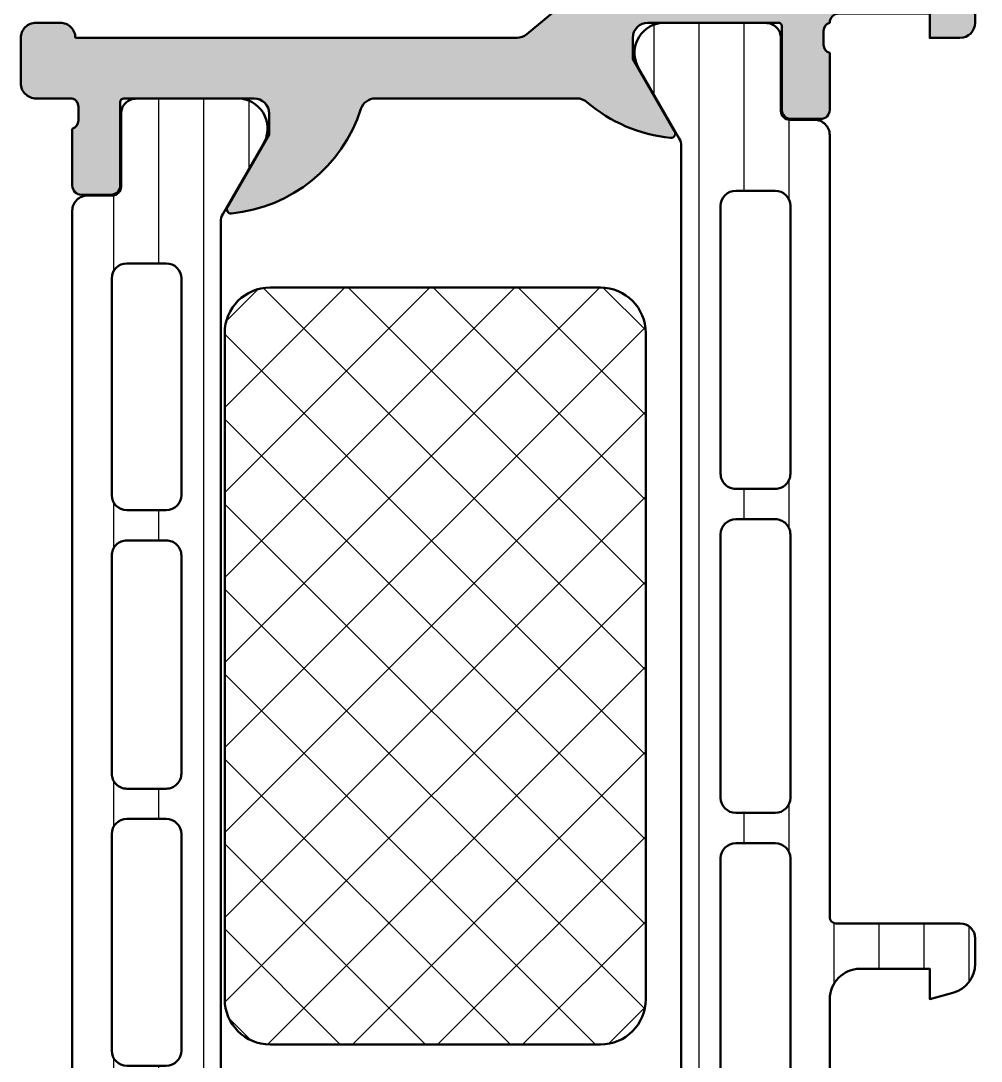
# Model space of a CAD drawing. Extents: x 0 to 67, y 0 to 82.7.
# Drawn here: x 10.3 to 42, y 20.7 to 55.06 of the extents above; entities that cross this region are included whole.
import ezdxf

# ---------------------------------------------------------------- set-up
doc = ezdxf.new("R2010")
doc.units = 0
for name, color, linetype, lineweight in [('0S-Alu contour', 7, 'Continuous', 50), ('0S-Alu hatch', 252, 'Continuous', 25), ('0S-Plastic contour', 254, 'Continuous', 50), ('0S-Plastic hatch', 253, 'Continuous', 25), ('0S-PT contour', 91, 'Continuous', 50), ('0S-PT hatch', 103, 'Continuous', 25)]:
    doc.layers.add(name, color=color, linetype=linetype, lineweight=lineweight)
pattern_1 = [(90, (0, 0), (-1.4859, 0), [])]

# ---------------------------------------------------------------- blocks, each defined once
blk = doc.blocks.new('358950__7DC66656_68AD_493C_BCF0_E142B38CA805_')
at = {"layer": '0S-PT hatch'}
h = blk.add_hatch(dxfattribs=at)
h.set_pattern_fill('ANSI37', color=256, scale=0.625, angle=90, style=0)
h.set_pattern_definition([(135, (0, 0), (-1.403165018917055, -1.403165018917055), []), (225, (0, 0), (1.403165018917055, -1.403165018917055), [])])
edge = h.paths.add_edge_path()
edge.add_line((30.92906487076001, 44.75123414928167), (30.92906487076001, 22.75123414928167))
edge.add_ellipse((29.42905992688018, 22.75123909316152), major_axis=(-1.50000494388798, 0), ratio=1, start_angle=90.0001888416769, end_angle=179.9998111576984, ccw=False)
edge.add_line((29.42906487076001, 21.25123414928169), (18.52903244583325, 21.25123414928167))
edge.add_ellipse((18.52903612642103, 22.75123782986896), major_axis=(-1.500003680591806, 0), ratio=1, start_angle=0.00014059036482194642, end_angle=89.99985941224782, ccw=False)
edge.add_line((17.02903244583374, 22.75123414928066), (17.02903244583374, 44.75123414928167))
edge.add_ellipse((18.52903296323207, 44.75123363188336), major_axis=(-1.500000517398416, 0), ratio=1, start_angle=270.00001976317236, end_angle=359.999980233711, ccw=False)
edge.add_line((18.52903244583325, 46.25123414928168), (29.42906487076001, 46.25123414928167))
edge.add_ellipse((29.42906309026945, 44.7512323687911), major_axis=(-1.50000178049162, 0), ratio=1, start_angle=180.0000680184912, end_angle=269.9999319903509, ccw=False)
at = {"layer": '0S-PT contour', "color": 7}
for points in [[(18.52903244583325, 46.25123414928168), (29.42906487076001, 46.25123414928167)], [(17.02903244583374, 22.75123414928066), (17.02903244583374, 44.75123414928167)], [(30.92906487076001, 44.75123414928167), (30.92906487076001, 22.75123414928167)], [(29.42906487076001, 21.25123414928169), (18.52903244583325, 21.25123414928167)]]:
    blk.add_lwpolyline(points, dxfattribs=at)
at = {"layer": '0S-PT contour', "color": 7, "extrusion": (0, 0, -1)}
for centre, radius, start, end in [((-18.52903296323207, 44.75123363188336), 1.500000517398416, 1.97662889618e-05, 89.99998023682765), ((-29.42906309026945, 44.7512323687911), 1.50000178049162, 90.00006800964913, 179.9999319815088), ((-18.52903612642103, 22.75123782986896), 1.500003680591806, 270.0001405877522, 359.9998594096352), ((-29.42905992688018, 22.75123909316152), 1.50000494388798, 180.0001888423017, 269.9998111583231)]:
    blk.add_arc(centre, radius, start, end, dxfattribs=at)
blk = doc.blocks.new('284027__0E7C1AA2_9661_4B31_A3AD_25A3E8AFE642___9018FBB4_DCEC_4E87_9295_8E8C757F0D72_')
at = {"layer": '0S-Plastic hatch'}
h = blk.add_hatch(dxfattribs=at)
h.set_pattern_fill('ANSI31', color=256, scale=0.4680000000000001, angle=45, style=0)
h.set_pattern_definition(pattern_1)
edge = h.paths.add_edge_path()
edge.add_line((37.00000000023794, 51.2926084099033), (37.000022921558, 25.45125658823295))
edge.add_arc((37.20416178718004, 25.455375387072), 0.2041804127758777, 181.1558689437332, 269.5149389343144)
edge.add_line((37.20243323428489, 25.25120229122875), (41.30243323427305, 25.25120229122875))
edge.add_ellipse((41.30243323427304, 24.75120229122881), major_axis=(-0.4999999999999467, 0), ratio=1, start_angle=180, end_angle=269.9999999999992, ccw=False)
edge.add_line((41.80243323427299, 24.7512022912288), (41.80243323427299, 23.92045306784116))
edge.add_ellipse((40.80243323427291, 23.92045306784117), major_axis=(-1.000000000000078, 0), ratio=1, start_angle=104.999999999066, end_angle=180, ccw=False)
edge.add_line((41.0612522793597, 22.95452724154781), (40.30243323427304, 22.75120229122875))
edge.add_line((40.30243323427304, 22.75120229122875), (40.30243323427305, 23.75120229122876))
edge.add_line((40.30243323427305, 23.75120229122876), (38.00243323428464, 23.75120229122875))
edge.add_arc((38.00414226812572, 22.74707631855116), 1.004127427074075, 90.09751797508503, 179.7701403215033)
edge.add_line((37.00002292155801, 22.75110467439849), (37.00002292155801, 19.75122632025476))
edge.add_arc((38.00414248000591, 19.75532877543039), 1.00412793895802, 180.2340877213064, 269.9024699847437)
edge.add_line((38.00243323428583, 18.75120229122875), (40.30243323427304, 18.75120229122875))
edge.add_line((40.30243323427304, 18.75120229122875), (40.30243323427316, 19.75120229122869))
edge.add_line((40.30243323427316, 19.75120229122869), (41.06125227939551, 19.54787734086997))
edge.add_ellipse((40.80243323427313, 18.58195151458678), major_axis=(-0.9999999999994615, 0), ratio=1, start_angle=180, end_angle=254.9999999988138, ccw=False)
edge.add_line((41.80243323427259, 18.58195151458678), (41.80243323427304, 17.75120229122903))
edge.add_ellipse((41.30243323427304, 17.75120229122874), major_axis=(-0.4999999999999929, 0), ratio=1, start_angle=89.9999999999992, end_angle=180, ccw=False)
edge.add_line((41.30243323427303, 17.25120229122875), (37.20243323428468, 17.25120229122875))
edge.add_arc((37.20243323428468, 17.05120229122876), 0.1999999999999886, 90, 180)
edge.add_line((37.0024332342847, 17.05120229122876), (37.00111268929475, 16.21013004610141))
edge.add_ellipse((36.50111536862897, 16.21010925689817), major_axis=(-0.4999973210979774, 0), ratio=1, start_angle=90.00202407690819, end_angle=180.0023822800019, ccw=False)
edge.add_line((36.50113303193751, 15.71011193611219), (35.69079973539075, 15.71008330962971))
edge.add_arc((35.6908103334327, 15.41008330981691), 0.2999999999999963, 90.00202407691583, 180.010000035117)
edge.add_line((35.39081033800199, 15.41003094975575), (35.39122921384228, 13.01007407425982))
edge.add_ellipse((34.89123323682727, 13.0100533243742), major_axis=(-0.4999959774455725, 0), ratio=1, start_angle=90.00208723675149, end_angle=180.0023777809109, ccw=False)
edge.add_line((34.89125145125752, 12.5100573472604), (31.41470721164118, 12.50993069970388))
edge.add_ellipse((31.5569820085554, 13.4997539283803), major_axis=(-0.9999960709244797, 0), ratio=1, start_angle=-32.724940801958894, end_angle=81.82046724598672, ccw=False)
edge.add_line((30.71570977789666, 14.04035838247486), (32.03409677568368, 16.3240629837299))
edge.add_arc((31.60107500404301, 16.57404727380665), 0.5000000000000047, 330.0020786985412, 360.0018117434856)
edge.add_line((32.10107500379304, 16.57406308425116), (32.09998869139983, 50.92833079431193))
edge.add_arc((31.59998869164975, 50.92831498386867), 0.5000000000000511, 0.0018117430833341, 30.00207189723085)
edge.add_line((32.0329923529018, 51.17833064206307), (30.71443992344542, 53.46193973131239))
edge.add_ellipse((31.55567298966563, 54.00260512706297), major_axis=(-0.9999960709244774, 0), ratio=1, start_angle=-81.81631665021479, end_angle=32.7290913977306, ccw=False)
edge.add_line((31.41332648878386, 54.99241804653367), (34.88987052002936, 54.99254469409655))
edge.add_ellipse((34.8898887344596, 54.49254871698273), major_axis=(-0.4999959774455875, 0), ratio=1, start_angle=179.9941505605964, end_angle=270.00208723674984, ccw=False)
edge.add_line((35.38988470929952, 54.492497671405), (35.3896396924517, 52.09260728859734))
edge.add_arc((35.68963969088823, 52.09257666045132), 0.299999999999995, 179.9941504549235, 270.0020240769159)
edge.add_line((35.68965028893018, 51.79257666063852), (36.49998501583147, 51.79260528718652))
edge.add_ellipse((36.50000267914014, 51.29260796640052), major_axis=(-0.4999973210979879, 0), ratio=1, start_angle=180.0000508192582, end_angle=270.0020240769237, ccw=False)
edge = h.paths.add_edge_path()
edge.add_line((35.70055130142633, 40.10119604774752), (35.70055130142633, 48.95118994053619))
edge.add_arc((35.2005512993387, 48.9511899405362), 0.5000000020876314, 0, 90)
edge.add_line((35.2005512993387, 49.45118994262383), (33.90053698081171, 49.45118994236242))
edge.add_arc((33.90053698091735, 48.95119358170581), 0.4999963606566098, 90.00000001210513, 180)
edge.add_line((33.40054062026073, 48.95119358170581), (33.40054062026074, 40.10119240650811))
edge.add_arc((33.90053698091725, 40.10119240650811), 0.4999963606565033, 180, 270.0000000000008)
edge.add_line((33.90053698091725, 39.60119604585162), (35.2005347265867, 39.60119604586487))
edge.add_arc((35.20055129926902, 40.10119604774752), 0.5000000021573078, 269.9981009105044, 360)
edge = h.paths.add_edge_path()
edge.add_line((33.40054062026359, 38.10119604656851), (33.4005406202636, 29.40118994304763))
edge.add_arc((33.90054062026359, 29.40118994304763), 0.4999999999999929, 180, 270)
edge.add_line((33.90054062026359, 28.90118994304764), (35.20055130141594, 28.90118994304764))
edge.add_arc((35.20055130141594, 29.40118994304764), 0.5, 270, 360)
edge.add_line((35.70055130141594, 29.40118994304764), (35.70055130141596, 38.10119604656332))
edge.add_arc((35.20055130141596, 38.10119604656332), 0.5000000000000071, 0, 90.00000000000081)
edge.add_line((35.20055130141595, 38.60119604656333), (33.90054062026361, 38.60119604656332))
edge.add_arc((33.90054062026361, 38.1011960465633), 0.5000000000000142, 90, 180)
edge = h.paths.add_edge_path()
edge.add_line((35.70055130141594, 18.55118078777944), (35.70055130141593, 27.40118994123468))
edge.add_arc((35.20055129932831, 27.40118994123469), 0.5000000020876172, 0, 89.9999999994154)
edge.add_line((35.20055129933342, 27.9011899433223), (33.90053698090692, 27.90118994306089))
edge.add_arc((33.90053698090692, 27.40119358240432), 0.4999963606565672, 90, 180)
edge.add_line((33.40054062025036, 27.40119358240432), (33.4005406202636, 18.55121130535237))
edge.add_arc((33.90055587905266, 18.55121130535237), 0.500015258789052, 180, 270)
edge.add_line((33.90055587905266, 18.05119604656332), (35.20056656020501, 18.05119604656331))
edge.add_arc((35.200566560205, 18.55118078777425), 0.4999847412109375, 270.0000000000008, 360)
at = {"layer": '0S-Alu contour', "color": 7}
for points in [[(35.2005512993387, 49.45118994262383), (33.90053698081171, 49.45118994236242)], [(33.40054062026073, 48.95119358170581), (33.40054062026074, 40.10119240650811)], [(35.70055130142633, 40.10119604774752), (35.70055130142633, 48.95118994053619)], [(33.90053698091725, 39.60119604585162), (35.2005347265867, 39.60119604586487)], [(35.20055130141595, 38.60119604656333), (33.90054062026361, 38.60119604656332)], [(33.40054062026359, 38.10119604656851), (33.4005406202636, 29.40118994304763)], [(35.70055130141594, 29.40118994304764), (35.70055130141596, 38.10119604656332)], [(33.90054062026359, 28.90118994304764), (35.20055130141594, 28.90118994304764)], [(35.20055129933342, 27.9011899433223), (33.90053698090692, 27.90118994306089)], [(33.40054062025036, 27.40119358240432), (33.4005406202636, 18.55121130535237)], [(35.70055130141594, 18.55118078777944), (35.70055130141593, 27.40118994123468)], [(33.90055587905266, 18.05119604656332), (35.20056656020501, 18.05119604656331)]]:
    blk.add_lwpolyline(points, dxfattribs=at)
for centre, radius, start, end in [((33.90053698091735, 48.95119358170581), 0.4999963606566098, 90.00000001210513, 180), ((35.2005512993387, 48.9511899405362), 0.5000000020876314, 0, 90), ((33.90053698091725, 40.10119240650811), 0.4999963606565033, 180, 270.0000000000008), ((35.20055129926902, 40.10119604774752), 0.5000000021573078, 269.9981009105044, 0), ((33.90054062026361, 38.1011960465633), 0.5000000000000142, 90, 180), ((35.20055130141596, 38.10119604656332), 0.5000000000000071, 0, 90.00000000000081), ((33.90054062026359, 29.40118994304763), 0.4999999999999929, 180, 270), ((35.20055130141594, 29.40118994304764), 0.5, 270, 0), ((33.90053698090692, 27.40119358240432), 0.4999963606565672, 90, 180), ((35.20055129932831, 27.40118994123469), 0.5000000020876172, 0, 89.9999999994154), ((33.90055587905266, 18.55121130535237), 0.500015258789052, 180, 270), ((35.200566560205, 18.55118078777425), 0.4999847412109375, 270.0000000000008, 0)]:
    blk.add_arc(centre, radius, start, end, dxfattribs=at)
at = {"layer": '0S-Plastic contour', "color": 7}
for points in [[(31.41332648878386, 54.99241804653367), (34.88987052002936, 54.99254469409655)], [(35.38988470929952, 54.492497671405), (35.3896396924517, 52.09260728859734)], [(32.0329923529018, 51.17833064206307), (30.71443992344542, 53.46193973131239)], [(35.68965028893018, 51.79257666063852), (36.49998501583147, 51.79260528718652)], [(37.00000000023794, 51.2926084099033), (37.000022921558, 25.45125658823295)], [(32.10107500379304, 16.57406308425116), (32.09998869139983, 50.92833079431193)], [(37.20243323428489, 25.25120229122875), (41.30243323427305, 25.25120229122875)], [(41.80243323427299, 24.7512022912288), (41.80243323427299, 23.92045306784116)], [(41.0612522793597, 22.95452724154781), (40.30243323427304, 22.75120229122875), (40.30243323427305, 23.75120229122876), (38.00243323428464, 23.75120229122875)], [(37.00002292155801, 22.75110467439849), (37.00002292155801, 19.75122632025476)], [(38.00243323428583, 18.75120229122875), (40.30243323427304, 18.75120229122875), (40.30243323427316, 19.75120229122869), (41.06125227939551, 19.54787734086997)], [(41.80243323427259, 18.58195151458678), (41.80243323427304, 17.75120229122903)], [(41.30243323427303, 17.25120229122875), (37.20243323428468, 17.25120229122875)], [(37.0024332342847, 17.05120229122876), (37.00111268929475, 16.21013004610141)], [(30.71570977789666, 14.04035838247486), (32.03409677568368, 16.3240629837299)], [(36.50113303193751, 15.71011193611219), (35.69079973539075, 15.71008330962971)], [(35.39081033800199, 15.41003094975575), (35.39122921384228, 13.01007407425982)], [(34.89125145125752, 12.5100573472604), (31.41470721164118, 12.50993069970388)]]:
    blk.add_lwpolyline(points, dxfattribs=at)
at = {"layer": '0S-Plastic contour', "color": 7, "extrusion": (0, 0, -1)}
for centre, radius, start, end in [((-31.55567298966563, 54.00260512706297), 0.9999960709244774, 327.2709086022694, 81.81631665021486), ((-34.8898887344596, 54.49254871698273), 0.4999959774455876, 89.99791276325018, 180.0058494394036), ((-36.50000267914014, 51.29260796640052), 0.4999973210979879, 89.99797592307631, 179.9999491807418), ((-41.30243323427304, 24.75120229122881), 0.4999999999999467, 90.00000000000081, 180), ((-40.80243323427291, 23.92045306784117), 1.000000000000078, 180, 255.000000000934), ((-40.80243323427313, 18.58195151458678), 0.9999999999994615, 105.0000000011862, 180), ((-41.30243323427304, 17.75120229122874), 0.4999999999999929, 180, 270.0000000000008), ((-36.50111536862897, 16.21010925689817), 0.4999973210979775, 179.9976177199981, 269.9979759230918), ((-31.5569820085554, 13.4997539283803), 0.9999960709244797, 278.1795327540133, 32.72494080195887), ((-34.89123323682727, 13.0100533243742), 0.4999959774455726, 179.9976222190891, 269.9979127632485)]:
    blk.add_arc(centre, radius, start, end, dxfattribs=at)
at = {"layer": '0S-Plastic contour', "color": 7}
for centre, radius, start, end in [((35.68963969088823, 52.09257666045132), 0.299999999999995, 179.9941504549235, 270.0020240769159), ((31.59998869164975, 50.92831498386867), 0.5000000000000511, 0.0018117430833341, 30.00207189723085), ((37.20416178718004, 25.455375387072), 0.2041804127758777, 181.1558689437332, 269.5149389343144), ((38.00414226812572, 22.74707631855116), 1.004127427074075, 90.09751797508503, 179.7701403215033), ((38.00414248000591, 19.75532877543039), 1.00412793895802, 180.2340877213064, 269.9024699847437), ((37.20243323428468, 17.05120229122876), 0.1999999999999886, 90, 180), ((31.60107500404301, 16.57404727380665), 0.5000000000000047, 330.0020786985412, 0.00181174348567), ((35.6908103334327, 15.41008330981691), 0.2999999999999963, 90.00202407691583, 180.010000035117)]:
    blk.add_arc(centre, radius, start, end, dxfattribs=at)
blk = doc.blocks.new('284027__70D898AD_0743_4A05_9999_1F7EA131FB04___64D4B17F_8FC2_4A7B_BA8F_FAB704AD06CD_')
at = {"layer": '0S-Plastic hatch'}
h = blk.add_hatch(dxfattribs=at)
h.set_pattern_fill('ANSI31', color=256, scale=0.4680000000000001, angle=45, style=0)
h.set_pattern_definition(pattern_1)
edge = h.paths.add_edge_path()
edge.add_line((12.00000000000045, 48.79247129856358), (12.00000000000045, 18.70999699999975))
edge.add_arc((12.49999732109125, 18.70999432109056), 0.4999973210979799, 179.999693017615, 270.0003069820259)
edge.add_line((12.50000000000044, 18.20999699999975), (13.31033133333378, 18.20999699999975))
edge.add_ellipse((13.31033133333378, 17.90999699999975), major_axis=(-0.3000000000000007, 0), ratio=1, start_angle=180, end_angle=270, ccw=False)
edge.add_line((13.61033133333378, 17.90999699999975), (13.60999938293676, 15.50999861706344))
edge.add_arc((14.10999536037537, 15.50999597743837), 0.4999959774455828, 179.9996975182267, 270.0003024811861)
edge.add_line((14.10999800000045, 15.00999999999975), (17.58653949809992, 15.00999999999975))
edge.add_arc((17.44422884910857, 15.9998180747226), 0.9999960709244758, 278.1816080518995, 392.7270160998405)
edge.add_line((18.28548149809992, 16.54045299999975), (16.96701178361331, 18.82410984675002))
edge.add_ellipse((17.40002450034361, 19.07410982104956), major_axis=(-0.4999999999999324, 0), ratio=1, start_angle=-5.991033771124421e-05, end_angle=29.999996599347185, ccw=False)
edge.add_line((16.90002450034396, 19.0741103438659), (16.90002450034396, 48.42835900028245))
edge.add_ellipse((17.40002450034371, 48.42835847751377), major_axis=(-0.5000000000000281, 0), ratio=1, start_angle=330.0000034006555, end_angle=359.9999401018306, ccw=False)
edge.add_line((16.96701178361331, 48.67835845181334), (18.28548149809992, 50.9620152985636))
edge.add_arc((17.44422884910857, 51.50265022384075), 0.9999960709244655, 327.2729839001595, 441.8183919481009)
edge.add_line((17.58653949809992, 52.49246829856359), (14.10999800000044, 52.49246829856359))
edge.add_arc((14.10999536037537, 51.99247232112497), 0.4999959774455775, 89.99969751881433, 180.0003024817733)
edge.add_line((13.60999938293676, 51.99246968149478), (13.61033133333378, 49.59247129856359))
edge.add_ellipse((13.31033133333378, 49.59247129856359), major_axis=(-0.3000000000000043, 0), ratio=1, start_angle=90, end_angle=180, ccw=False)
edge.add_line((13.31033133333378, 49.29247129856359), (12.50000000000045, 49.29247129856358))
edge.add_arc((12.49999732109125, 48.79247397747278), 0.4999973210979797, 89.99969301797381, 180.0003069823849)
edge = h.paths.add_edge_path()
edge.add_line((13.30000495910689, 39.40082702636695), (13.30000495910689, 46.55085144042945))
edge.add_ellipse((13.80001728385528, 46.55083911629001), major_axis=(-0.5000123249002697, 0), ratio=1, start_angle=270.00316076264977, end_angle=359.99858779257676, ccw=False)
edge.add_line((13.79998970031783, 47.05085144042945), (15.09999847412154, 47.05085144042945))
edge.add_ellipse((15.09995491469023, 46.55080788099815), major_axis=(-0.5000435613285635, 0), ratio=1, start_angle=180.0049911083805, end_angle=269.9950088916888, ccw=False)
edge.add_line((15.59999847412154, 46.55085144043005), (15.6000137329106, 39.40082702636633))
edge.add_ellipse((15.0999701734793, 39.40087058579825), major_axis=(-0.5000435613285599, 0), ratio=1, start_angle=90.00499110831078, end_angle=179.9950088916196, ccw=False)
edge.add_line((15.1000137329106, 38.90082702636694), (13.80000495910689, 38.90082702636695))
edge.add_ellipse((13.80004851853819, 39.40087058579825), major_axis=(-0.5000435613285641, 0), ratio=1, start_angle=0.004991108380522746, end_angle=89.99500889168883, ccw=False)
edge = h.paths.add_edge_path()
edge.add_line((15.6000137329106, 37.40082702636694), (15.6000137329106, 30.20085334777808))
edge.add_ellipse((15.10006450684479, 30.20080257384389), major_axis=(-0.4999492286440648, 0), ratio=1, start_angle=89.99418114485098, end_angle=180.0058188551887, ccw=False)
edge.add_line((15.1000137329106, 29.70085334777808), (13.80000495910689, 29.70085334777808))
edge.add_ellipse((13.7999541851727, 30.20080257384389), major_axis=(-0.4999492286440654, 0), ratio=1, start_angle=-0.005818855251277455, end_angle=90.00581885514902, ccw=False)
edge.add_line((13.30000495910689, 30.20085334777843), (13.30000495910689, 37.40082702636694))
edge.add_ellipse((13.7999541851727, 37.40087780030113), major_axis=(-0.4999492286440736, 0), ratio=1, start_angle=-90.00581885514828, end_angle=0.005818855188692851, ccw=False)
edge.add_line((13.80000495910689, 37.90082702636695), (15.1000137329106, 37.90082702636695))
edge.add_ellipse((15.10006450684479, 37.40087780030113), major_axis=(-0.4999492286440643, 0), ratio=1, start_angle=179.9941811448115, end_angle=270.005818855149, ccw=False)
edge = h.paths.add_edge_path()
edge.add_line((13.30000495910689, 21.0508275032041), (13.30000495910689, 28.20085334777808))
edge.add_ellipse((13.80004851853819, 28.20080978834677), major_axis=(-0.5000435613285635, 0), ratio=1, start_angle=270.0049911083112, end_angle=359.9950088916195, ccw=False)
edge.add_line((13.80000495910689, 28.70085334777808), (15.1000137329106, 28.70085334777808))
edge.add_ellipse((15.0999701734793, 28.20080978834677), major_axis=(-0.5000435613285635, 0), ratio=1, start_angle=180.0049911083805, end_angle=269.9950088916888, ccw=False)
edge.add_line((15.6000137329106, 28.20085334777868), (15.6000137329106, 21.05082750320349))
edge.add_ellipse((15.0999701734793, 21.0508710626354), major_axis=(-0.5000435613285616, 0), ratio=1, start_angle=90.004991108311, end_angle=179.9950088916196, ccw=False)
edge.add_line((15.1000137329106, 20.5508275032041), (13.80000495910689, 20.5508275032041))
edge.add_ellipse((13.80004851853819, 21.05087106263541), major_axis=(-0.5000435613285628, 0), ratio=1, start_angle=0.004991108380522746, end_angle=89.995008891689, ccw=False)
at = {"layer": '0S-Alu contour', "color": 7}
for points in [[(13.79998970031783, 47.05085144042945), (15.09999847412154, 47.05085144042945)], [(13.30000495910689, 39.40082702636695), (13.30000495910689, 46.55085144042945)], [(15.59999847412154, 46.55085144043005), (15.6000137329106, 39.40082702636633)], [(15.1000137329106, 38.90082702636694), (13.80000495910689, 38.90082702636695)], [(13.80000495910689, 37.90082702636695), (15.1000137329106, 37.90082702636695)], [(13.30000495910689, 30.20085334777843), (13.30000495910689, 37.40082702636694)], [(15.6000137329106, 37.40082702636694), (15.6000137329106, 30.20085334777808)], [(15.1000137329106, 29.70085334777808), (13.80000495910689, 29.70085334777808)], [(13.80000495910689, 28.70085334777808), (15.1000137329106, 28.70085334777808)], [(13.30000495910689, 21.0508275032041), (13.30000495910689, 28.20085334777808)], [(15.6000137329106, 28.20085334777868), (15.6000137329106, 21.05082750320349)], [(15.1000137329106, 20.5508275032041), (13.80000495910689, 20.5508275032041)]]:
    blk.add_lwpolyline(points, dxfattribs=at)
at = {"layer": '0S-Alu contour', "color": 7, "extrusion": (0, 0, -1)}
for centre, radius, start, end in [((-13.80001728385528, 46.55083911629001), 0.5000123249002697, 0.0014122074232716, 89.99683923735024), ((-15.09995491469023, 46.55080788099815), 0.5000435613285635, 90.00499110831119, 179.9950088916195), ((-13.80004851853819, 39.40087058579825), 0.5000435613285641, 270.0049911083112, 359.9950088916195), ((-15.0999701734793, 39.40087058579825), 0.5000435613285599, 180.0049911083805, 269.9950088916892), ((-13.7999541851727, 37.40087780030113), 0.4999492286440736, 359.9941811448113, 90.0058188551484), ((-15.10006450684479, 37.40087780030113), 0.4999492286440643, 89.994181144851, 180.0058188551886), ((-13.7999541851727, 30.20080257384389), 0.4999492286440654, 269.994181144851, 0.0058188552513184), ((-15.10006450684479, 30.20080257384389), 0.4999492286440648, 179.9941811448113, 270.005818855149), ((-13.80004851853819, 28.20080978834677), 0.5000435613285635, 0.0049911083804904, 89.99500889168881), ((-15.0999701734793, 28.20080978834677), 0.5000435613285635, 90.00499110831119, 179.9950088916195), ((-13.80004851853819, 21.05087106263541), 0.5000435613285628, 270.004991108311, 359.9950088916195), ((-15.0999701734793, 21.0508710626354), 0.5000435613285616, 180.0049911083805, 269.995008891689)]:
    blk.add_arc(centre, radius, start, end, dxfattribs=at)
at = {"layer": '0S-Plastic contour', "color": 7}
for points in [[(17.58653949809992, 52.49246829856359), (14.10999800000044, 52.49246829856359)], [(13.60999938293676, 51.99246968149478), (13.61033133333378, 49.59247129856359)], [(16.96701178361331, 48.67835845181334), (18.28548149809992, 50.9620152985636)], [(13.31033133333378, 49.29247129856359), (12.50000000000045, 49.29247129856358)], [(12.00000000000045, 48.79247129856358), (12.00000000000045, 18.70999699999975)], [(16.90002450034396, 19.0741103438659), (16.90002450034396, 48.42835900028245)], [(18.28548149809992, 16.54045299999975), (16.96701178361331, 18.82410984675002)], [(12.50000000000044, 18.20999699999975), (13.31033133333378, 18.20999699999975)], [(13.61033133333378, 17.90999699999975), (13.60999938293676, 15.50999861706344)], [(14.10999800000045, 15.00999999999975), (17.58653949809992, 15.00999999999975)]]:
    blk.add_lwpolyline(points, dxfattribs=at)
for centre, radius, start, end in [((14.10999536037537, 51.99247232112497), 0.4999959774455775, 89.99969751881433, 180.0003024817733), ((17.44422884910857, 51.50265022384075), 0.9999960709244655, 327.2729839001595, 81.81839194810091), ((12.49999732109125, 48.79247397747278), 0.4999973210979797, 89.99969301797381, 180.0003069823849), ((12.49999732109125, 18.70999432109056), 0.4999973210979799, 179.999693017615, 270.0003069820259), ((17.44422884910857, 15.9998180747226), 0.9999960709244758, 278.1816080518995, 32.72701609984053), ((14.10999536037537, 15.50999597743837), 0.4999959774455828, 179.9996975182267, 270.0003024811861)]:
    blk.add_arc(centre, radius, start, end, dxfattribs=at)
at = {"layer": '0S-Plastic contour', "color": 7, "extrusion": (0, 0, -1)}
for centre, radius, start, end in [((-13.31033133333378, 49.59247129856359), 0.3000000000000043, 180, 270), ((-17.40002450034371, 48.42835847751377), 0.5000000000000281, 5.98981694121e-05, 29.99999659934454), ((-17.40002450034361, 19.07410982104956), 0.4999999999999324, 330.0000034006528, 5.99103376539e-05), ((-13.31033133333378, 17.90999699999975), 0.3000000000000007, 90, 180)]:
    blk.add_arc(centre, radius, start, end, dxfattribs=at)
blk = doc.blocks.new('357400__1022C676_0E45_49B6_8FBB_B2E9E30FCA11_')
at = {"layer": '0S-Alu hatch'}
h = blk.add_hatch(color=256, dxfattribs=at)
edge = h.paths.add_edge_path()
edge.add_arc((24.99896811045356, 79.99951933197282), 1.499119047755276, 179.9664662244075, 270.0336794865094)
edge.add_line((24.99984931945824, 78.50040054321278), (27.29998970031784, 78.50000381469715))
edge.add_ellipse((27.29998759343247, 78.00000170763282), major_axis=(-0.5000021070687718, 0), ratio=1, start_angle=180.0015528417616, end_angle=269.9997585697384, ccw=False)
edge.add_line((27.79998970031761, 78.00001525879065), (27.79998970031693, 74.49999999999943))
edge.add_arc((29.29997534671708, 74.49998564640003), 1.499985646468824, 179.9994517277296, 270.0005482724007)
edge.add_line((29.29998970031761, 72.99999999999989), (30.29998970031761, 73.00001525878895))
edge.add_ellipse((30.29997978477438, 72.50000534334215), major_axis=(-0.5000099155451121, 0), ratio=1, start_angle=179.9998248348583, end_angle=269.9988637849741, ccw=False)
edge.add_line((30.79998970031716, 72.50000381470761), (30.79998970031693, 71.50000381469704))
edge.add_line((30.79998970031693, 71.50000381469704), (32.20001220703102, 71.50001525878906))
edge.add_line((32.20001220703102, 71.50001525878906), (32.20001220703102, 73.0000114440918))
edge.add_line((32.20001220703102, 73.0000114440918), (34.70001220703102, 73.00001525878918))
edge.add_ellipse((34.69999016032577, 72.4999932119014), major_axis=(-0.5000220473738143, 0), ratio=1, start_angle=180.0029633885543, end_angle=269.9974737450681, ccw=False)
edge.add_line((35.20001220703079, 72.50001907348533), (35.20001220703102, 57.29998779296852))
edge.add_ellipse((34.7000645544926, 57.29996596082133), major_axis=(-0.4999476530151094, 0), ratio=1, start_angle=89.99400079470058, end_angle=180.0025020417559, ccw=False)
edge.add_line((34.70001220703125, 56.80001831054676), (32.20001220703125, 56.7999916076659))
edge.add_line((32.20001220703125, 56.7999916076659), (32.19998168945289, 58.3000030517577))
edge.add_line((32.19998168945289, 58.3000030517577), (30.79998970031692, 58.30001831054676))
edge.add_line((30.79998970031692, 58.30001831054676), (30.79998970031692, 57.30129914150291))
edge.add_ellipse((30.29910577432876, 57.30129892594987), major_axis=(-0.5008839259882054, 0), ratio=1, start_angle=89.99649376825238, end_angle=180.0000246709563, ccw=False)
edge.add_line((30.29907512259251, 56.80041500089954), (29.78452586775779, 56.80043848545676))
edge.add_arc((29.78452283903672, 56.30037813038225), 0.500060355083686, 89.9996529760191, 129.994852513516)
edge.add_line((29.46312465508572, 56.68347546276585), (26.99996111995602, 54.61682638902074))
edge.add_ellipse((26.67874782034167, 55.00000000000007), major_axis=(-0.5000000000000644, 0), ratio=1, start_angle=90.00000000000239, end_angle=129.973003800936, ccw=False)
edge.add_line((26.6787478203417, 54.5), (12.09990310668922, 54.4998631956504))
edge.add_arc((11.59990451402768, 54.49986460298852), 0.4999985926635251, 359.9998387294125, 450.000161269588)
edge.add_line((11.59990310668899, 54.99986319565007), (10.79991531371979, 54.99986319565007))
edge.add_arc((10.7999053516828, 54.49987315768796), 0.4999900380613509, 89.99885841190601, 180.001141588593)
edge.add_line((10.29991531372069, 54.4998631956494), (10.29991531372001, 52.99986319565006))
edge.add_arc((10.79989288381287, 52.99984076565372), 0.4999775705959866, 179.9974295964988, 270.0027889692188)
edge.add_line((10.79991722106887, 52.49986319565006), (12.00000000000022, 52.49986319565017))
edge.add_ellipse((11.92116355345766, 52.23234260365726), major_axis=(-0.2788950563271002, 0), ratio=1, start_angle=178.8354106260259, end_angle=253.5801235805911, ccw=False)
edge.add_line((12.20000100000039, 52.2266741956595), (12.20000100000039, 51.77308019565852))
edge.add_ellipse((11.92113290435693, 51.76741953618165), major_axis=(-0.2789255417374292, 0), ratio=1, start_angle=106.42459455526779, end_angle=181.1628700728477, ccw=False)
edge.add_line((11.99999999999977, 51.49987619565832), (12.00000000000022, 49.61986519565006))
edge.add_arc((12.30000000000017, 49.61986519565017), 0.299999999999951, 180, 270.000000000042)
edge.add_line((12.30000000000039, 49.31986519565022), (13.27997431904373, 49.31986519564988))
edge.add_arc((13.27997431904316, 49.61986519564904), 0.2999999999991623, 270.0000000001079, 360)
edge.add_line((13.57997431904232, 49.61986519564904), (13.57997431904391, 52.37986319565052))
edge.add_ellipse((13.69997431904332, 52.3798631956506), major_axis=(-0.1199999999994024, 0), ratio=1, start_angle=269.4195145495511, end_angle=360, ccw=False)
edge.add_line((13.70119006412915, 52.49985703700816), (18.00011624688695, 52.49958934948211))
edge.add_ellipse((18.00009342637266, 51.99958935000298), major_axis=(-0.4999999999999126, 0), ratio=1, start_angle=179.9973849617037, end_angle=269.9973849616885, ccw=False)
edge.add_line((18.5000934258518, 51.99956652948881), (18.50006147713352, 51.29956653021817))
edge.add_line((18.50006147713352, 51.29956653021817), (17.11845681016907, 48.90680926255561))
edge.add_arc((17.23806890035097, 48.8377439109408), 0.1381197846485572, 149.997384961798, 275.6199625125545)
edge.add_arc((16.76194670864093, 53.67625472388168), 4.999999999995763, 275.6199625125164, 342.2489686056524)
edge.add_ellipse((22.00009342220675, 51.99940678588628), major_axis=(-0.500000000004221, 0), ratio=1, start_angle=269.99738496171744, end_angle=342.24896860561745, ccw=False)
edge.add_line((22.00011624272079, 52.49940678536972), (28.65936428373036, 52.50001170406961))
edge.add_ellipse((28.65940970260657, 52.00001170605358), major_axis=(-0.500000000078904, 0), ratio=1, start_angle=229.4099456752414, end_angle=270.0052046198403, ccw=False)
edge.add_arc((32.23794295495622, 56.17662513821096), 4.99999999990743, 229.409945675242, 264.3800374875021)
edge.add_arc((31.76182076325657, 51.33811432535718), 0.138119784647918, 264.3800374873632, 390.0026150382316)
edge.add_line((31.88143285343789, 51.40717967697174), (30.49993739581554, 53.79999999999984))
edge.add_line((30.49993739581554, 53.79999999999984), (30.49993739581554, 54.49999999999989))
edge.add_ellipse((30.99993739581537, 54.49999999999983), major_axis=(-0.499999999999826, 0), ratio=1, start_angle=270.0000000000065, end_angle=360, ccw=False)
edge.add_line((30.99993739581532, 54.99999999999966), (35.29594357828386, 55))
edge.add_ellipse((35.30001978040434, 54.88006925000422), major_axis=(-0.1200000009094898, 0), ratio=1, start_angle=180, end_angle=271.94661760766957, ccw=False)
edge.add_line((35.42001978131383, 54.88006925000421), (35.42001978131406, 52.12007125000344))
edge.add_arc((35.7200197813139, 52.120071250004), 0.2999999999998408, 180, 270.0000000001086)
edge.add_line((35.72001978131447, 51.82007125000416), (36.6999941003571, 51.82007125000404))
edge.add_arc((36.69999410035654, 52.12007125000389), 0.2999999999998497, 270.0000000001086, 360)
edge.add_line((36.99999410035638, 52.12007125000389), (36.99999410035707, 54.00008225001272))
edge.add_ellipse((37.07886119599989, 54.2676255905358), major_axis=(-0.2789255417371842, 0), ratio=1, start_angle=-1.1628700727840737, end_angle=73.57540544472022, ccw=False)
edge.add_line((36.79999310035668, 54.27328625001236), (36.79999310035736, 54.726880250014))
edge.add_ellipse((37.07929707140759, 54.73255814185769), major_axis=(-0.2793616772218656, 0), ratio=1, start_angle=-73.5801235805086, end_angle=1.1645893740687256, ccw=False)
edge.add_ellipse((37.29979400702712, 55.00052632406481), major_axis=(-0.2994652838666809, 0), ratio=1, start_angle=269.9999271450309, end_angle=360, ccw=False)
edge.add_line((37.29979438781492, 55.29999160793124), (40.30001831054664, 55.29998779296864))
edge.add_line((40.30001831054664, 55.29998779296864), (40.30001831054664, 54.49998474121082))
edge.add_line((40.30001831054664, 54.49998474121082), (41.30001831054664, 54.49998855590809))
edge.add_arc((41.30001604272695, 54.99999082372501), 0.5000022678220712, 270.0002598718142, 360.000177260352)
edge.add_line((41.80001831054664, 54.99999237062041), (41.80001831054664, 59.49999999999988))
edge.add_arc((40.7999786133391, 59.49997556207072), 1.000039697506135, 0.0014001343767903, 89.99772560784959)
edge.add_line((40.80001831054641, 60.50001525878895), (40.30001831054664, 60.49999618530273))
edge.add_line((40.30001831054664, 60.49999618530273), (40.30001831054618, 57.99999999999966))
edge.add_ellipse((39.30002469168832, 58.00000887766564), major_axis=(-0.9999936188972782, 0), ratio=1, start_angle=89.99963438519359, end_angle=179.9994913443321, ccw=False)
edge.add_line((39.30001831054687, 57.00001525878871), (37.99999999999999, 56.99998474121082))
edge.add_ellipse((38.00008404687963, 58.00006878692489), major_axis=(-1.00008404924571, 0), ratio=1, start_angle=0.003940869239215772, end_angle=89.9951848732174, ccw=False)
edge.add_line((36.99999999999954, 58.00000000000032), (36.99999999999977, 65.00003051757801))
edge.add_ellipse((37.52510632133863, 65.50002479553211), major_axis=(-0.7250730492142665, 0), ratio=1, start_angle=-43.59669734880379, end_angle=43.596697348804014, ccw=False)
edge.add_line((36.99999999999977, 66.00001907348621), (37, 71.9999999999993))
edge.add_ellipse((38.00004412763099, 71.99997113171487), major_axis=(-1.000044128047656, 0), ratio=1, start_angle=270.00252821547707, end_angle=359.9983460423324, ccw=False)
edge.add_line((37.99999999999954, 73.00001525878895), (39.30001831054642, 73.00001907348633))
edge.add_ellipse((39.29994920994033, 71.99994997381798), major_axis=(-1.000069102055633, 0), ratio=1, start_angle=180.0030846420034, end_angle=269.99604110047414, ccw=False)
edge.add_line((40.30001831054664, 72.0000038146974), (40.30001831054619, 70.49999999999989))
edge.add_line((40.30001831054619, 70.49999999999989), (40.9000244140625, 70.50001525878895))
edge.add_line((40.9000244140625, 70.50001525878895), (42.00000000000023, 71.600009918213))
edge.add_line((42.00000000000023, 71.600009918213), (42, 75))
edge.add_line((42, 75), (30.29998970031716, 74.99999999999977))
edge.add_ellipse((30.30001062390578, 75.50002092358817), major_axis=(-0.5000209240261726, 0), ratio=1, start_angle=0.0023975663569899552, end_angle=89.99760243369218, ccw=False)
edge.add_line((29.79998970031738, 75.49999999999913), (29.79998970031715, 80.20002746581997))
edge.add_line((29.79998970031715, 80.20002746581997), (25.49984931945824, 80.20036315917957))
edge.add_ellipse((25.49960197040677, 80.70011581790963), major_axis=(-0.499752719941904, 0), ratio=1, start_angle=-0.0301066410867179, end_angle=90.02835813939362, ccw=False)
edge.add_line((24.99984931945779, 80.7003784179686), (24.99984931945756, 82.20037841796864))
edge.add_arc((24.50005970398798, 82.20058880249906), 0.4997896597498632, 359.9758815617791, 450.0241184382043)
edge.add_line((24.49984931945756, 82.70037841796864), (23.99984931945733, 82.70039367675768))
edge.add_arc((23.99955228554826, 82.20069070136994), 0.4997030636693521, 89.96594219327075, 180.0358063084472)
edge.add_line((23.49984931945778, 82.20037841796935), (23.49984931945733, 80.00039672851565))
at = {"layer": '0S-Alu contour', "color": 7}
for points in [[(24.49984931945756, 82.70037841796864), (23.99984931945733, 82.70039367675768)], [(23.49984931945778, 82.20037841796935), (23.49984931945733, 80.00039672851565)], [(24.99984931945779, 80.7003784179686), (24.99984931945756, 82.20037841796864)], [(29.79998970031738, 75.49999999999913), (29.79998970031715, 80.20002746581997), (25.49984931945824, 80.20036315917957)], [(24.99984931945824, 78.50040054321278), (27.29998970031784, 78.50000381469715)], [(27.79998970031761, 78.00001525879065), (27.79998970031693, 74.49999999999943)], [(40.30001831054664, 72.0000038146974), (40.30001831054619, 70.49999999999989), (40.9000244140625, 70.50001525878895), (42.00000000000023, 71.600009918213), (42, 75), (30.29998970031716, 74.99999999999977)], [(29.29998970031761, 72.99999999999989), (30.29998970031761, 73.00001525878895)], [(30.79998970031716, 72.50000381470761), (30.79998970031693, 71.50000381469704), (32.20001220703102, 71.50001525878906), (32.20001220703102, 73.0000114440918), (34.70001220703102, 73.00001525878918)], [(37.99999999999954, 73.00001525878895), (39.30001831054642, 73.00001907348633)], [(35.20001220703079, 72.50001907348533), (35.20001220703102, 57.29998779296852)], [(36.99999999999977, 66.00001907348621), (37, 71.9999999999993)], [(36.99999999999954, 58.00000000000032), (36.99999999999977, 65.00003051757801)], [(40.80001831054641, 60.50001525878895), (40.30001831054664, 60.49999618530273), (40.30001831054618, 57.99999999999966)], [(41.80001831054664, 54.99999237062041), (41.80001831054664, 59.49999999999988)], [(34.70001220703125, 56.80001831054676), (32.20001220703125, 56.7999916076659), (32.19998168945289, 58.3000030517577), (30.79998970031692, 58.30001831054676), (30.79998970031692, 57.30129914150291)], [(30.29907512259251, 56.80041500089954), (29.78452586775779, 56.80043848545676)], [(39.30001831054687, 57.00001525878871), (37.99999999999999, 56.99998474121082)], [(29.46312465508572, 56.68347546276585), (26.99996111995602, 54.61682638902074)], [(11.59990310668899, 54.99986319565007), (10.79991531371979, 54.99986319565007)], [(30.99993739581532, 54.99999999999966), (35.29594357828386, 55)], [(37.29979438781492, 55.29999160793124), (40.30001831054664, 55.29998779296864), (40.30001831054664, 54.49998474121082), (41.30001831054664, 54.49998855590809)], [(35.42001978131383, 54.88006925000421), (35.42001978131406, 52.12007125000344)], [(36.79999310035668, 54.27328625001236), (36.79999310035736, 54.726880250014)], [(10.29991531372069, 54.4998631956494), (10.29991531372001, 52.99986319565006)], [(26.6787478203417, 54.5), (12.09990310668922, 54.4998631956504)], [(31.88143285343789, 51.40717967697174), (30.49993739581554, 53.79999999999984), (30.49993739581554, 54.49999999999989)], [(36.99999410035638, 52.12007125000389), (36.99999410035707, 54.00008225001272)], [(10.79991722106887, 52.49986319565006), (12.00000000000022, 52.49986319565017)], [(13.57997431904232, 49.61986519564904), (13.57997431904391, 52.37986319565052)], [(13.70119006412915, 52.49985703700816), (18.00011624688695, 52.49958934948211)], [(22.00011624272079, 52.49940678536972), (28.65936428373036, 52.50001170406961)], [(12.20000100000039, 52.2266741956595), (12.20000100000039, 51.77308019565852)], [(18.5000934258518, 51.99956652948881), (18.50006147713352, 51.29956653021817), (17.11845681016907, 48.90680926255561)], [(35.72001978131447, 51.82007125000416), (36.6999941003571, 51.82007125000404)], [(11.99999999999977, 51.49987619565832), (12.00000000000022, 49.61986519565006)], [(12.30000000000039, 49.31986519565022), (13.27997431904373, 49.31986519564988)]]:
    blk.add_lwpolyline(points, dxfattribs=at)
for centre, radius, start, end in [((23.99955228554826, 82.20069070136994), 0.4997030636693521, 89.96594219327075, 180.0358063084472), ((24.50005970398798, 82.20058880249906), 0.4997896597498632, 359.9758815617791, 90.02411843820437), ((24.99896811045356, 79.99951933197282), 1.499119047755276, 179.9664662244075, 270.0336794865094), ((29.29997534671708, 74.49998564640003), 1.499985646468824, 179.9994517277296, 270.0005482724007), ((40.7999786133391, 59.49997556207072), 1.000039697506135, 0.0014001343767903, 89.99772560784959), ((29.78452283903672, 56.30037813038225), 0.500060355083686, 89.9996529760191, 129.994852513516), ((10.7999053516828, 54.49987315768796), 0.4999900380613509, 89.99885841190601, 180.001141588593), ((11.59990451402768, 54.49986460298852), 0.4999985926635251, 359.9998387294125, 90.0001612695881), ((41.30001604272695, 54.99999082372501), 0.5000022678220712, 270.0002598718142, 0.0001772603520221), ((10.79989288381287, 52.99984076565372), 0.4999775705959866, 179.9974295964988, 270.0027889692188), ((32.23794295495622, 56.17662513821096), 4.99999999990743, 229.409945675242, 264.3800374875021), ((16.76194670864093, 53.67625472388168), 4.999999999995763, 275.6199625125164, 342.2489686056524), ((35.7200197813139, 52.120071250004), 0.2999999999998408, 180, 270.0000000001086), ((36.69999410035654, 52.12007125000389), 0.2999999999998497, 270.0000000001086, 0), ((31.76182076325657, 51.33811432535718), 0.138119784647918, 264.3800374873632, 30.00261503823167), ((12.30000000000017, 49.61986519565017), 0.299999999999951, 180, 270.000000000042), ((13.27997431904316, 49.61986519564904), 0.2999999999991623, 270.0000000001079, 0), ((17.23806890035097, 48.8377439109408), 0.1381197846485572, 149.997384961798, 275.6199625125545)]:
    blk.add_arc(centre, radius, start, end, dxfattribs=at)
at = {"layer": '0S-Alu contour', "color": 7, "extrusion": (0, 0, -1)}
for centre, radius, start, end in [((-25.49960197040677, 80.70011581790963), 0.499752719941904, 269.9716418606064, 0.0301066410866197), ((-27.29998759343247, 78.00000170763282), 0.5000021070687718, 90.00024143026162, 179.9984471582384), ((-30.30001062390578, 75.50002092358817), 0.5000209240261726, 270.0023975663078, 359.997602433643), ((-30.29997978477438, 72.50000534334215), 0.5000099155451121, 90.00113621502592, 180.0001751651418), ((-34.69999016032577, 72.4999932119014), 0.5000220473738143, 90.00252625493192, 179.9970366114457), ((-38.00004412763099, 71.99997113171487), 1.000044128047656, 0.0016539576675954, 89.99747178452293), ((-39.29994920994033, 71.99994997381798), 1.000069102055633, 90.00395889952583, 179.9969153579966), ((-37.52510632133863, 65.50002479553211), 0.7250730492142665, 316.403302651196, 43.59669734880392), ((-38.00008404687963, 58.00006878692489), 1.00008404924571, 270.0048151267826, 359.9960591307608), ((-39.30002469168832, 58.00000887766564), 0.9999936188972782, 180.000508655668, 270.0003656148064), ((-30.29910577432876, 57.30129892594987), 0.5008839259882054, 179.9999753290437, 270.0035062317476), ((-34.7000645544926, 57.29996596082133), 0.4999476530151094, 179.9974979582441, 270.0059992052994), ((-30.99993739581537, 54.49999999999983), 0.499999999999826, 0, 89.99999999999349), ((-35.30001978040434, 54.88006925000422), 0.1200000009094898, 88.05338239233043, 180), ((-37.07929707140759, 54.73255814185769), 0.2793616772218656, 358.8354106259313, 73.58012358050863), ((-37.29979400702712, 55.00052632406481), 0.2994652838666809, 0, 90.0000728549691), ((-26.67874782034167, 55.00000000000007), 0.5000000000000644, 230.026996199064, 269.9999999999976), ((-37.07886119599989, 54.2676255905358), 0.2789255417371842, 286.4245945552798, 1.162870072784043), ((-11.92116355345766, 52.23234260365726), 0.2788950563271002, 106.4198764194089, 181.1645893739742), ((-13.69997431904332, 52.3798631956506), 0.1199999999994024, 0, 90.58048545044892), ((-18.00009342637266, 51.99958935000298), 0.4999999999999126, 90.00261503831148, 180.0026150382964), ((-22.00009342220675, 51.99940678588628), 0.500000000004221, 17.75103139438256, 90.00261503828253), ((-28.65940970260657, 52.00001170605358), 0.500000000078904, 89.99479538015972, 130.5900543247586), ((-11.92113290435693, 51.76741953618165), 0.2789255417374292, 178.8371299271523, 253.5754054447322)]:
    blk.add_arc(centre, radius, start, end, dxfattribs=at)
blk = doc.blocks.new('358950__E9B5625C_F909_4A43_A092_5385A5551C10_')
at = {"layer": '0S-Alu contour', "color": 7}
blk.add_blockref('357400__1022C676_0E45_49B6_8FBB_B2E9E30FCA11_', (0, 0), dxfattribs=at)
at = {"layer": '0S-Plastic contour', "color": 7}
for name in ['284027__0E7C1AA2_9661_4B31_A3AD_25A3E8AFE642___9018FBB4_DCEC_4E87_9295_8E8C757F0D72_', '284027__70D898AD_0743_4A05_9999_1F7EA131FB04___64D4B17F_8FC2_4A7B_BA8F_FAB704AD06CD_']:
    blk.add_blockref(name, (0, 0), dxfattribs=at)
at = {"layer": '0S-PT contour', "color": 7}
blk.add_blockref('358950__7DC66656_68AD_493C_BCF0_E142B38CA805_', (0, 0), dxfattribs=at)

msp = doc.modelspace()

# ---------------------------------------------------------------- block references
at = {"layer": '0S-Alu contour', "color": 7}
msp.add_blockref('358950__E9B5625C_F909_4A43_A092_5385A5551C10_', (0, 0), dxfattribs=at)

doc.saveas('drawing.dxf')
